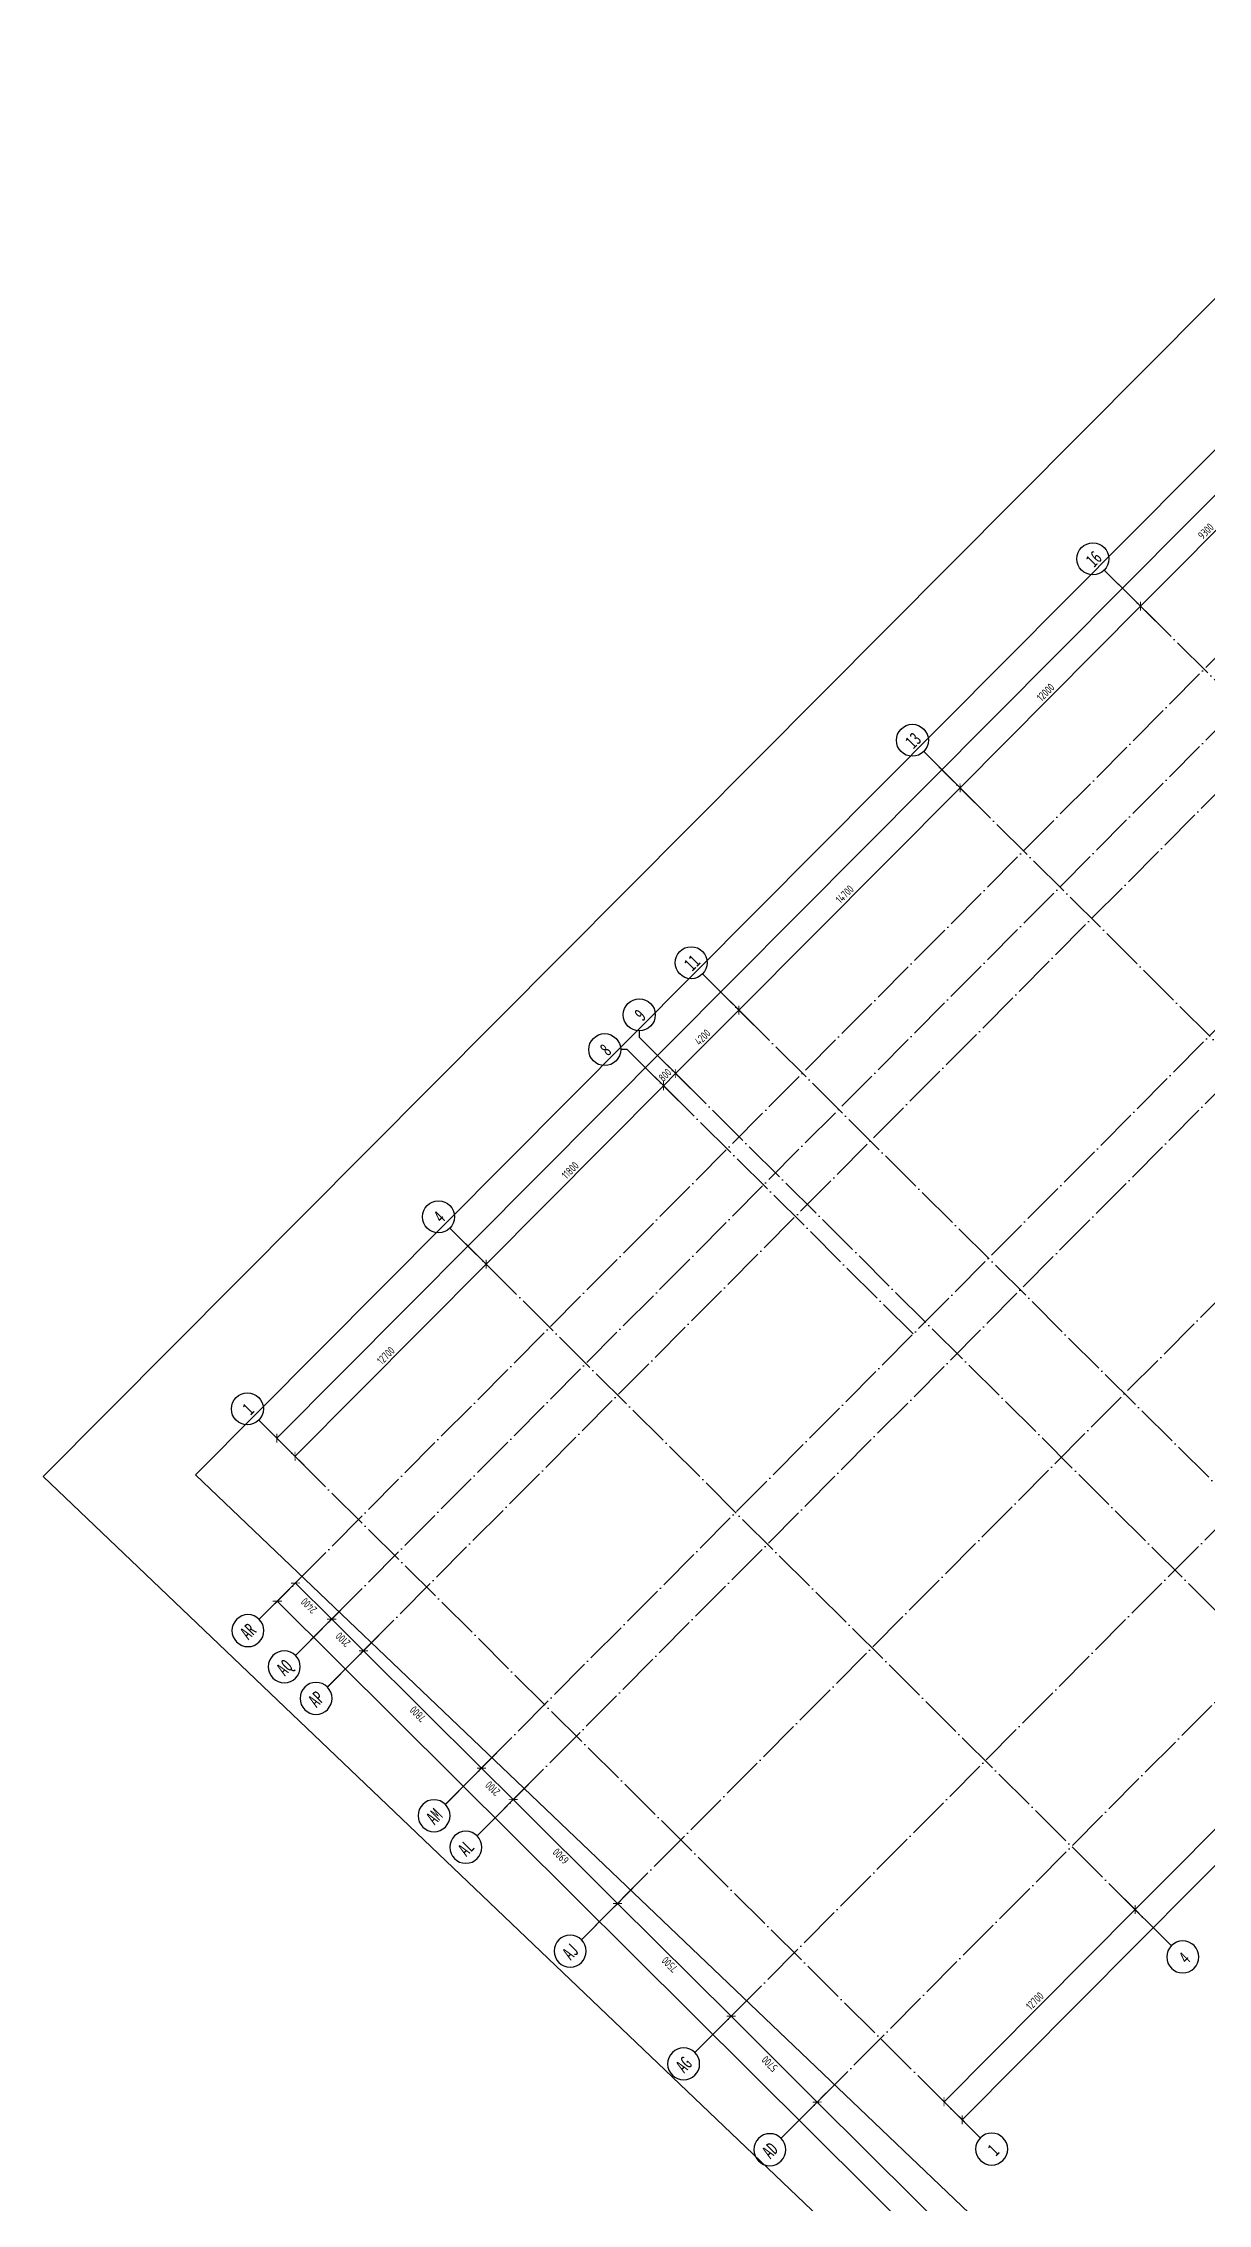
# Model space of a CAD drawing. Extents: x 517634312 to 520012312, y 3499191844 to 3500891844.
# Drawn here: x 518704356 to 518758939, y 3499883381 to 3499984656 of the extents above; entities that cross this region are included whole.
import ezdxf
from ezdxf.enums import TextEntityAlignment as Align

# ---------------------------------------------------------------- set-up
doc = ezdxf.new("R2010")
doc.units = 0
doc.header["$LTSCALE"] = 1000
doc.header["$MEASUREMENT"] = 0
doc.header["$PDMODE"] = 1
doc.linetypes.add('CENTER', pattern=[2, 1.25, -0.25, 0.25, -0.25])
doc.linetypes.add('DOTE', pattern=[2.42, 2, -0.2, 0.02, -0.2])
doc.layers.get('0').update_dxf_attribs({"linetype": 'CONTINUOUS'})
doc.layers.get('DEFPOINTS').update_dxf_attribs({"color": 8, "linetype": 'CONTINUOUS'})
for name, color, linetype in [('AD-AXIS-CRCL', 3, 'CONTINUOUS'), ('AD-AXIS-DIMS', 3, 'CONTINUOUS'), ('AD-AXIS-NUMB', 255, 'CONTINUOUS'), ('XD-AXIS-AXIS', 1, 'CENTER')]:
    doc.layers.add(name, color=color, linetype=linetype)
doc.styles.add('TH-STYLE1', font='', dxfattribs={"width": 0.7})
doc.styles.add('TH-STYLE3', font='tssdeng', dxfattribs={"width": 0.7, "bigfont": 'tssdchn'})
doc.styles.get('TH-STYLE1').set_extended_font_data('STFangsong')
doc.dimstyles.new('TH-DIM150', dxfattribs={"dimscale": 150, "dimtxt": 2.5, "dimasz": 2, "dimexe": 1, "dimexo": 1, "dimgap": 0.8, "dimtad": 1, "dimdec": 0, "dimdsep": 46, "dimtxsty": 'TH-STYLE3', "dimblk1": 'ARCHTICK', "dimblk2": 'ARCHTICK', "dimsah": 1, "dimcen": -1, "dimclrd": 256, "dimclre": 256, "dimclrt": 256, "dimazin": 0, "dimtfac": 1, "dimtdec": 0, "dimtix": 1, "dimtmove": 2, "dimatfit": 0, "dimldrblk": 'ARCHTICK', "dimfxl": 0, "dimtolj": 1, "dimtzin": 0, "dimlwd": -1, "dimlwe": -1, "dimarcsym": 0})

# ---------------------------------------------------------------- blocks, each defined once
blk = doc.blocks.new('sggfdagfdagdaf')
at = {"layer": 'XD-AXIS-AXIS', "linetype": 'DOTE'}
for p, q in [((-1442552, -352224), (-1442552, -399924)), ((-1429852, -352224), (-1429852, -399924)), ((-1418052, -352224), (-1418052, -371124)), ((-1417252, -352224), (-1417252, -399924)), ((-1413052, -352224), (-1413052, -399924)), ((-1398352, -352224), (-1398352, -399924)), ((-1386352, -352224), (-1386352, -399924)), ((-1449152, -358824), (-1259402, -358824)), ((-1449152, -361224), (-1351552, -361224)), ((-1449152, -363324), (-1351552, -363324)), ((-1449152, -371124), (-1351552, -371124)), ((-1449152, -373224), (-1351552, -373224)), ((-1449152, -380124), (-1351552, -380124)), ((-1449152, -387624), (-1386352, -387624)), ((-1449152, -393324), (-1351552, -393324))]:
    blk.add_line(p, q, dxfattribs=at)
blk = doc.blocks.new('_ArchTick')
at = {"color": 0, "linetype": 'ByBlock', "const_width": 0.15}
blk.add_lwpolyline([(-0.5, -0.5), (0.5, 0.5)], dxfattribs=at)
blk = doc.blocks.new('*D628')
at = {"layer": 'AD-AXIS-DIMS', "transparency": 16777216}
for p, q in [((518762347, 3499964861), (518755789, 3499958267)), ((518762772, 3499964438), (518762240, 3499964967)), ((518756214, 3499957844), (518755682, 3499958373))]:
    blk.add_line(p, q, dxfattribs=at)
at = {"layer": 'DEFPOINTS', "color": 0, "transparency": 16777216}
for p in [(518763197, 3499964015), (518755789, 3499958267), (518756639, 3499957421)]:
    blk.add_point(p, dxfattribs=at)
at = {"layer": 'AD-AXIS-DIMS', "transparency": 16777216, "xscale": 300, "yscale": 300, "zscale": 300}
for p, rotation in [((518762347, 3499964861), 45.15729225934245), ((518755789, 3499958267), 225.1572922593424)]:
    blk.add_blockref('_ArchTick', p, dxfattribs=dict(at, rotation=rotation))
at = {"layer": 'AD-AXIS-DIMS', "transparency": 16777216, "insert": (518758850, 3499961781), "char_height": 375, "attachment_point": 5, "rotation": 45.15729, "style": 'TH-STYLE3'}
blk.add_mtext('\\A1;9300', dxfattribs=at)
blk = doc.blocks.new('*D629')
at = {"layer": 'AD-AXIS-DIMS', "transparency": 16777216}
for p, q in [((518755789, 3499958267), (518747327, 3499949759)), ((518756214, 3499957844), (518755682, 3499958373)), ((518747752, 3499949336), (518747220, 3499949865))]:
    blk.add_line(p, q, dxfattribs=at)
at = {"layer": 'DEFPOINTS', "color": 0, "transparency": 16777216}
for p in [(518756639, 3499957421), (518747327, 3499949759), (518748177, 3499948913)]:
    blk.add_point(p, dxfattribs=at)
at = {"layer": 'AD-AXIS-DIMS', "transparency": 16777216, "xscale": 300, "yscale": 300, "zscale": 300}
for p, rotation in [((518755789, 3499958267), 45.15729225934245), ((518747327, 3499949759), 225.1572922593424)]:
    blk.add_blockref('_ArchTick', p, dxfattribs=dict(at, rotation=rotation))
at = {"layer": 'AD-AXIS-DIMS', "transparency": 16777216, "insert": (518751340, 3499954230), "char_height": 375, "attachment_point": 5, "rotation": 45.15729, "style": 'TH-STYLE3'}
blk.add_mtext('\\A1;12000', dxfattribs=at)
blk = doc.blocks.new('*D630')
at = {"layer": 'AD-AXIS-DIMS', "transparency": 16777216}
for p, q in [((518747327, 3499949759), (518736961, 3499939336)), ((518747752, 3499949336), (518747220, 3499949865)), ((518737386, 3499938913), (518736854, 3499939442))]:
    blk.add_line(p, q, dxfattribs=at)
at = {"layer": 'DEFPOINTS', "color": 0, "transparency": 16777216}
for p in [(518748177, 3499948913), (518736961, 3499939336), (518737812, 3499938490)]:
    blk.add_point(p, dxfattribs=at)
at = {"layer": 'AD-AXIS-DIMS', "transparency": 16777216, "xscale": 300, "yscale": 300, "zscale": 300}
for p, rotation in [((518747327, 3499949759), 45.15729225934245), ((518736961, 3499939336), 225.1572922593424)]:
    blk.add_blockref('_ArchTick', p, dxfattribs=dict(at, rotation=rotation))
at = {"layer": 'AD-AXIS-DIMS', "transparency": 16777216, "insert": (518741926, 3499944764), "char_height": 375, "attachment_point": 5, "rotation": 45.15729, "style": 'TH-STYLE3'}
blk.add_mtext('\\A1;14700', dxfattribs=at)
blk = doc.blocks.new('*D631')
at = {"layer": 'AD-AXIS-DIMS', "transparency": 16777216}
for p, q in [((518737386, 3499938913), (518736854, 3499939442)), ((518736961, 3499939336), (518733999, 3499936358)), ((518734424, 3499935935), (518733893, 3499936464))]:
    blk.add_line(p, q, dxfattribs=at)
at = {"layer": 'DEFPOINTS', "color": 0, "transparency": 16777216}
for p in [(518737812, 3499938490), (518733999, 3499936358), (518734850, 3499935512)]:
    blk.add_point(p, dxfattribs=at)
at = {"layer": 'AD-AXIS-DIMS', "transparency": 16777216, "xscale": 300, "yscale": 300, "zscale": 300}
for p, rotation in [((518736961, 3499939336), 45.15729225934245), ((518733999, 3499936358), 225.1572922593424)]:
    blk.add_blockref('_ArchTick', p, dxfattribs=dict(at, rotation=rotation))
at = {"layer": 'AD-AXIS-DIMS', "transparency": 16777216, "insert": (518735262, 3499938064), "char_height": 375, "attachment_point": 5, "rotation": 45.15729, "style": 'TH-STYLE3'}
blk.add_mtext('\\A1;4200', dxfattribs=at)
blk = doc.blocks.new('*D632')
at = {"layer": 'AD-AXIS-DIMS', "transparency": 16777216}
for p, q in [((518733435, 3499935791), (518733999, 3499936358)), ((518734424, 3499935935), (518733893, 3499936464)), ((518733860, 3499935367), (518733329, 3499935896))]:
    blk.add_line(p, q, dxfattribs=at)
at = {"layer": 'DEFPOINTS', "color": 0, "transparency": 16777216}
for p in [(518733999, 3499936358), (518734850, 3499935512), (518734286, 3499934944)]:
    blk.add_point(p, dxfattribs=at)
at = {"layer": 'AD-AXIS-DIMS', "transparency": 16777216, "xscale": 300, "yscale": 300, "zscale": 300}
for p, rotation in [((518733999, 3499936358), 45.15729225934245), ((518733435, 3499935791), 225.1572922593424)]:
    blk.add_blockref('_ArchTick', p, dxfattribs=dict(at, rotation=rotation))
at = {"layer": 'AD-AXIS-DIMS', "transparency": 16777216, "insert": (518733499, 3499936291), "char_height": 375, "attachment_point": 5, "rotation": 45.15729, "style": 'TH-STYLE3'}
blk.add_mtext('\\A1;800', dxfattribs=at)
blk = doc.blocks.new('*D633')
at = {"layer": 'AD-AXIS-DIMS', "transparency": 16777216}
for p, q in [((518733435, 3499935791), (518725114, 3499927424)), ((518733860, 3499935367), (518733329, 3499935896)), ((518725539, 3499927001), (518725008, 3499927530))]:
    blk.add_line(p, q, dxfattribs=at)
at = {"layer": 'DEFPOINTS', "color": 0, "transparency": 16777216}
for p in [(518734286, 3499934944), (518725114, 3499927424), (518725965, 3499926578)]:
    blk.add_point(p, dxfattribs=at)
at = {"layer": 'AD-AXIS-DIMS', "transparency": 16777216, "xscale": 300, "yscale": 300, "zscale": 300}
for p, rotation in [((518733435, 3499935791), 45.15729225934245), ((518725114, 3499927424), 225.1572922593424)]:
    blk.add_blockref('_ArchTick', p, dxfattribs=dict(at, rotation=rotation))
at = {"layer": 'AD-AXIS-DIMS', "transparency": 16777216, "insert": (518729056, 3499931824), "char_height": 375, "attachment_point": 5, "rotation": 45.15729, "style": 'TH-STYLE3'}
blk.add_mtext('\\A1;11800', dxfattribs=at)
blk = doc.blocks.new('*D634')
at = {"layer": 'AD-AXIS-DIMS', "transparency": 16777216}
for p, q in [((518725114, 3499927424), (518716158, 3499918419)), ((518725539, 3499927001), (518725008, 3499927530)), ((518716584, 3499917996), (518716052, 3499918525))]:
    blk.add_line(p, q, dxfattribs=at)
at = {"layer": 'DEFPOINTS', "color": 0, "transparency": 16777216}
for p in [(518725965, 3499926578), (518716158, 3499918419), (518717009, 3499917573)]:
    blk.add_point(p, dxfattribs=at)
at = {"layer": 'AD-AXIS-DIMS', "transparency": 16777216, "xscale": 300, "yscale": 300, "zscale": 300}
for p, rotation in [((518725114, 3499927424), 45.15729225934245), ((518716158, 3499918419), 225.1572922593424)]:
    blk.add_blockref('_ArchTick', p, dxfattribs=dict(at, rotation=rotation))
at = {"layer": 'AD-AXIS-DIMS', "transparency": 16777216, "insert": (518720418, 3499923138), "char_height": 375, "attachment_point": 5, "rotation": 45.15729, "style": 'TH-STYLE3'}
blk.add_mtext('\\A1;12700', dxfattribs=at)
blk = doc.blocks.new('*D635')
at = {"layer": 'AD-AXIS-DIMS', "transparency": 16777216}
for p, q in [((518839804, 3500044447), (518715308, 3499919265)), ((518840230, 3500044024), (518839698, 3500044553)), ((518715733, 3499918842), (518715201, 3499919371))]:
    blk.add_line(p, q, dxfattribs=at)
at = {"layer": 'DEFPOINTS', "color": 0, "transparency": 16777216}
for p in [(518840655, 3500043601), (518715308, 3499919265), (518716158, 3499918419)]:
    blk.add_point(p, dxfattribs=at)
at = {"layer": 'AD-AXIS-DIMS', "transparency": 16777216, "xscale": 300, "yscale": 300, "zscale": 300}
for p, rotation in [((518839804, 3500044447), 45.15729225934245), ((518715308, 3499919265), 225.1572922593424)]:
    blk.add_blockref('_ArchTick', p, dxfattribs=dict(at, rotation=rotation))
at = {"layer": 'AD-AXIS-DIMS', "transparency": 16777216, "insert": (518777338, 3499982073), "char_height": 375, "attachment_point": 5, "rotation": 45.15729, "style": 'TH-STYLE3'}
blk.add_mtext('\\A1;176550', dxfattribs=at)
blk = doc.blocks.new('_A-axiso')
blk.add_circle((0, 0), 0.5)
at = {"layer": 'AD-AXIS-NUMB', "style": 'TH-STYLE1', "width": 0.7}
blk.add_attdef('A', text='', height=0.56, dxfattribs=at).set_placement((-0.25, -0.28), (0.25, -0.28), align=Align.FIT)
blk = doc.blocks.new('*D636')
at = {"layer": 'AD-AXIS-DIMS', "transparency": 16777216}
for p, q in [((518716598, 3499912905), (518716069, 3499912373)), ((518716175, 3499912479), (518717876, 3499910787)), ((518718300, 3499911212), (518717771, 3499910681))]:
    blk.add_line(p, q, dxfattribs=at)
at = {"layer": 'DEFPOINTS', "color": 0, "transparency": 16777216}
for p in [(518717021, 3499913330), (518718723, 3499911638), (518717876, 3499910787)]:
    blk.add_point(p, dxfattribs=at)
at = {"layer": 'AD-AXIS-DIMS', "transparency": 16777216, "xscale": 300, "yscale": 300, "zscale": 300}
for p, rotation in [((518716175, 3499912479), 135.1572922593425), ((518717876, 3499910787), 315.1572922593425)]:
    blk.add_blockref('_ArchTick', p, dxfattribs=dict(at, rotation=rotation))
at = {"layer": 'AD-AXIS-DIMS', "transparency": 16777216, "insert": (518716809, 3499911415), "char_height": 375, "attachment_point": 5, "rotation": 135.15729, "style": 'TH-STYLE3'}
blk.add_mtext('\\A1;2400', dxfattribs=at)
blk = doc.blocks.new('*D637')
at = {"layer": 'AD-AXIS-DIMS', "transparency": 16777216}
for p, q in [((518718300, 3499911212), (518717771, 3499910681)), ((518717876, 3499910787), (518719365, 3499909306)), ((518719789, 3499909731), (518719260, 3499909200))]:
    blk.add_line(p, q, dxfattribs=at)
at = {"layer": 'DEFPOINTS', "color": 0, "transparency": 16777216}
for p in [(518718723, 3499911638), (518720212, 3499910157), (518719365, 3499909306)]:
    blk.add_point(p, dxfattribs=at)
at = {"layer": 'AD-AXIS-DIMS', "transparency": 16777216, "xscale": 300, "yscale": 300, "zscale": 300}
for p, rotation in [((518717876, 3499910787), 135.1572922593425), ((518719365, 3499909306), 315.1572922593425)]:
    blk.add_blockref('_ArchTick', p, dxfattribs=dict(at, rotation=rotation))
at = {"layer": 'AD-AXIS-DIMS', "transparency": 16777216, "insert": (518718404, 3499909828), "char_height": 375, "attachment_point": 5, "rotation": 135.15729, "style": 'TH-STYLE3'}
blk.add_mtext('\\A1;2100', dxfattribs=at)
blk = doc.blocks.new('*D638')
at = {"layer": 'AD-AXIS-DIMS', "transparency": 16777216}
for p, q in [((518719789, 3499909731), (518719260, 3499909200)), ((518719365, 3499909306), (518724896, 3499903806)), ((518725319, 3499904231), (518724790, 3499903699))]:
    blk.add_line(p, q, dxfattribs=at)
at = {"layer": 'DEFPOINTS', "color": 0, "transparency": 16777216}
for p in [(518720212, 3499910157), (518725742, 3499904657), (518724896, 3499903806)]:
    blk.add_point(p, dxfattribs=at)
at = {"layer": 'AD-AXIS-DIMS', "transparency": 16777216, "xscale": 300, "yscale": 300, "zscale": 300}
for p, rotation in [((518719365, 3499909306), 135.1572922593425), ((518724896, 3499903806), 315.1572922593425)]:
    blk.add_blockref('_ArchTick', p, dxfattribs=dict(at, rotation=rotation))
at = {"layer": 'AD-AXIS-DIMS', "transparency": 16777216, "insert": (518721914, 3499906338), "char_height": 375, "attachment_point": 5, "rotation": 135.15729, "style": 'TH-STYLE3'}
blk.add_mtext('\\A1;7800', dxfattribs=at)
blk = doc.blocks.new('*D639')
at = {"layer": 'AD-AXIS-DIMS', "transparency": 16777216}
for p, q in [((518725319, 3499904231), (518724790, 3499903699)), ((518724896, 3499903806), (518726385, 3499902325)), ((518726808, 3499902750), (518726279, 3499902219))]:
    blk.add_line(p, q, dxfattribs=at)
at = {"layer": 'DEFPOINTS', "color": 0, "transparency": 16777216}
for p in [(518725742, 3499904657), (518727231, 3499903176), (518726385, 3499902325)]:
    blk.add_point(p, dxfattribs=at)
at = {"layer": 'AD-AXIS-DIMS', "transparency": 16777216, "xscale": 300, "yscale": 300, "zscale": 300}
for p, rotation in [((518724896, 3499903806), 135.1572922593425), ((518726385, 3499902325), 315.1572922593425)]:
    blk.add_blockref('_ArchTick', p, dxfattribs=dict(at, rotation=rotation))
at = {"layer": 'AD-AXIS-DIMS', "transparency": 16777216, "insert": (518725424, 3499902847), "char_height": 375, "attachment_point": 5, "rotation": 135.15729, "style": 'TH-STYLE3'}
blk.add_mtext('\\A1;2100', dxfattribs=at)
blk = doc.blocks.new('*D640')
at = {"layer": 'AD-AXIS-DIMS', "transparency": 16777216}
for p, q in [((518726808, 3499902750), (518726279, 3499902219)), ((518726385, 3499902325), (518731277, 3499897459)), ((518731701, 3499897885), (518731172, 3499897353))]:
    blk.add_line(p, q, dxfattribs=at)
at = {"layer": 'DEFPOINTS', "color": 0, "transparency": 16777216}
for p in [(518727231, 3499903176), (518732124, 3499898310), (518731277, 3499897459)]:
    blk.add_point(p, dxfattribs=at)
at = {"layer": 'AD-AXIS-DIMS', "transparency": 16777216, "xscale": 300, "yscale": 300, "zscale": 300}
for p, rotation in [((518726385, 3499902325), 135.1572922593425), ((518731277, 3499897459), 315.1572922593425)]:
    blk.add_blockref('_ArchTick', p, dxfattribs=dict(at, rotation=rotation))
at = {"layer": 'AD-AXIS-DIMS', "transparency": 16777216, "insert": (518728614, 3499899674), "char_height": 375, "attachment_point": 5, "rotation": 135.15729, "style": 'TH-STYLE3'}
blk.add_mtext('\\A1;6900', dxfattribs=at)
blk = doc.blocks.new('*D641')
at = {"layer": 'AD-AXIS-DIMS', "transparency": 16777216}
for p, q in [((518731701, 3499897885), (518731172, 3499897353)), ((518731277, 3499897459), (518736595, 3499892171)), ((518737018, 3499892596), (518736489, 3499892064))]:
    blk.add_line(p, q, dxfattribs=at)
at = {"layer": 'DEFPOINTS', "color": 0, "transparency": 16777216}
for p in [(518732124, 3499898310), (518737441, 3499893021), (518736595, 3499892171)]:
    blk.add_point(p, dxfattribs=at)
at = {"layer": 'AD-AXIS-DIMS', "transparency": 16777216, "xscale": 300, "yscale": 300, "zscale": 300}
for p, rotation in [((518731277, 3499897459), 135.1572922593425), ((518736595, 3499892171), 315.1572922593425)]:
    blk.add_blockref('_ArchTick', p, dxfattribs=dict(at, rotation=rotation))
at = {"layer": 'AD-AXIS-DIMS', "transparency": 16777216, "insert": (518733719, 3499894597), "char_height": 375, "attachment_point": 5, "rotation": 135.15729, "style": 'TH-STYLE3'}
blk.add_mtext('\\A1;7500', dxfattribs=at)
blk = doc.blocks.new('*D642')
at = {"layer": 'AD-AXIS-DIMS', "transparency": 16777216}
for p, q in [((518737018, 3499892596), (518736489, 3499892064)), ((518736595, 3499892171), (518740637, 3499888151)), ((518741060, 3499888577), (518740531, 3499888045))]:
    blk.add_line(p, q, dxfattribs=at)
at = {"layer": 'DEFPOINTS', "color": 0, "transparency": 16777216}
for p in [(518737441, 3499893021), (518741483, 3499889002), (518740637, 3499888151)]:
    blk.add_point(p, dxfattribs=at)
at = {"layer": 'AD-AXIS-DIMS', "transparency": 16777216, "xscale": 300, "yscale": 300, "zscale": 300}
for p, rotation in [((518736595, 3499892171), 135.1572922593425), ((518740637, 3499888151), 315.1572922593425)]:
    blk.add_blockref('_ArchTick', p, dxfattribs=dict(at, rotation=rotation))
at = {"layer": 'AD-AXIS-DIMS', "transparency": 16777216, "insert": (518738399, 3499889943), "char_height": 375, "attachment_point": 5, "rotation": 135.15729, "style": 'TH-STYLE3'}
blk.add_mtext('\\A1;5700', dxfattribs=at)
blk = doc.blocks.new('*D643')
at = {"layer": 'AD-AXIS-DIMS', "transparency": 16777216}
for p, q in [((518741060, 3499888577), (518740531, 3499888045)), ((518740637, 3499888151), (518770133, 3499858816)), ((518770556, 3499859242), (518770027, 3499858710))]:
    blk.add_line(p, q, dxfattribs=at)
at = {"layer": 'DEFPOINTS', "color": 0, "transparency": 16777216}
for p in [(518741483, 3499889002), (518770979, 3499859667), (518770133, 3499858816)]:
    blk.add_point(p, dxfattribs=at)
at = {"layer": 'AD-AXIS-DIMS', "transparency": 16777216, "xscale": 300, "yscale": 300, "zscale": 300}
for p, rotation in [((518740637, 3499888151), 135.1572922593425), ((518770133, 3499858816), 315.1572922593425)]:
    blk.add_blockref('_ArchTick', p, dxfattribs=dict(at, rotation=rotation))
at = {"layer": 'AD-AXIS-DIMS', "transparency": 16777216, "insert": (518755168, 3499873266), "char_height": 375, "attachment_point": 5, "rotation": 135.15729, "style": 'TH-STYLE3'}
blk.add_mtext('\\A1;41600', dxfattribs=at)
blk = doc.blocks.new('*D655')
at = {"layer": 'AD-AXIS-DIMS', "transparency": 16777216}
for p, q in [((518715752, 3499912054), (518715223, 3499911522)), ((518715329, 3499911628), (518835299, 3499792315)), ((518835722, 3499792740), (518835193, 3499792208))]:
    blk.add_line(p, q, dxfattribs=at)
at = {"layer": 'DEFPOINTS', "color": 0, "transparency": 16777216}
for p in [(518716175, 3499912479), (518836145, 3499793166), (518835299, 3499792315)]:
    blk.add_point(p, dxfattribs=at)
at = {"layer": 'AD-AXIS-DIMS', "transparency": 16777216, "xscale": 300, "yscale": 300, "zscale": 300}
for p, rotation in [((518715329, 3499911628), 135.1572922593425), ((518835299, 3499792315), 315.1572922593425)]:
    blk.add_blockref('_ArchTick', p, dxfattribs=dict(at, rotation=rotation))
at = {"layer": 'AD-AXIS-DIMS', "transparency": 16777216, "insert": (518775132, 3499851718), "char_height": 375, "attachment_point": 5, "rotation": 135.15729, "style": 'TH-STYLE3'}
blk.add_mtext('\\A1;169200', dxfattribs=at)
blk = doc.blocks.new('*D556')
at = {"layer": 'AD-AXIS-DIMS', "transparency": 16777216}
for p, q in [((518746576, 3499888167), (518755532, 3499897172)), ((518755107, 3499897595), (518755638, 3499897067)), ((518746151, 3499888591), (518746683, 3499888062))]:
    blk.add_line(p, q, dxfattribs=at)
at = {"layer": 'DEFPOINTS', "color": 0, "transparency": 16777216}
for p in [(518754681, 3499898019), (518755532, 3499897172), (518745726, 3499889014)]:
    blk.add_point(p, dxfattribs=at)
at = {"layer": 'AD-AXIS-DIMS', "transparency": 16777216, "xscale": 300, "yscale": 300, "zscale": 300}
for p, rotation in [((518755532, 3499897172), 45.15729225934245), ((518746576, 3499888167), 225.1572922593424)]:
    blk.add_blockref('_ArchTick', p, dxfattribs=dict(at, rotation=rotation))
at = {"layer": 'AD-AXIS-DIMS', "transparency": 16777216, "insert": (518750836, 3499892887), "char_height": 375, "attachment_point": 5, "rotation": 45.15729, "style": 'TH-STYLE3'}
blk.add_mtext('\\A1;12700', dxfattribs=at)
blk = doc.blocks.new('*D557')
at = {"layer": 'AD-AXIS-DIMS', "transparency": 16777216}
for p, q in [((518755532, 3499897172), (518764417, 3499906106)), ((518763992, 3499906529), (518764523, 3499906001)), ((518755107, 3499897595), (518755638, 3499897067))]:
    blk.add_line(p, q, dxfattribs=at)
at = {"layer": 'DEFPOINTS', "color": 0, "transparency": 16777216}
for p in [(518763566, 3499906952), (518764417, 3499906106), (518754681, 3499898019)]:
    blk.add_point(p, dxfattribs=at)
at = {"layer": 'AD-AXIS-DIMS', "transparency": 16777216, "xscale": 300, "yscale": 300, "zscale": 300}
for p, rotation in [((518764417, 3499906106), 45.15729225934245), ((518755532, 3499897172), 225.1572922593424)]:
    blk.add_blockref('_ArchTick', p, dxfattribs=dict(at, rotation=rotation))
at = {"layer": 'AD-AXIS-DIMS', "transparency": 16777216, "insert": (518759757, 3499901856), "char_height": 375, "attachment_point": 5, "rotation": 45.15729, "style": 'TH-STYLE3'}
blk.add_mtext('\\A1;12600', dxfattribs=at)
blk = doc.blocks.new('*D576')
at = {"layer": 'AD-AXIS-DIMS', "transparency": 16777216}
for p, q in [((518747427, 3499887321), (518809482, 3499949717)), ((518809056, 3499950140), (518809588, 3499949611)), ((518747002, 3499887744), (518747534, 3499887215))]:
    blk.add_line(p, q, dxfattribs=at)
at = {"layer": 'DEFPOINTS', "color": 0, "transparency": 16777216}
for p in [(518808631, 3499950563), (518809482, 3499949717), (518746576, 3499888167)]:
    blk.add_point(p, dxfattribs=at)
at = {"layer": 'AD-AXIS-DIMS', "transparency": 16777216, "xscale": 300, "yscale": 300, "zscale": 300}
for p, rotation in [((518809482, 3499949717), 45.15729225934245), ((518747427, 3499887321), 225.1572922593424)]:
    blk.add_blockref('_ArchTick', p, dxfattribs=dict(at, rotation=rotation))
at = {"layer": 'AD-AXIS-DIMS', "transparency": 16777216, "insert": (518778236, 3499918736), "char_height": 375, "attachment_point": 5, "rotation": 45.15729, "style": 'TH-STYLE3'}
blk.add_mtext('\\A1;88000', dxfattribs=at)
blk = doc.blocks.new('XINDEHAHAHDDAADD')
at = {"layer": 'DEFPOINTS'}
blk.add_lwpolyline([(-140.02, 6.29), (-130.02, -3.5), (-91.96, -3.5), (-51.85, 0), (38.77, 0), (48.77, 10.27), (47.23, 67.2), (49.15, 107.26), (47.27, 176.73), (37.28, 186.46), (-143.72, 186.46)], close=True, dxfattribs=at)
at = {"layer": 'DEFPOINTS', "color": 5}
blk.add_lwpolyline([(-135.06, 8.44), (-127.98, 1.5), (-92.18, 1.5), (-52.06, 5), (36.66, 5), (43.72, 12.25), (42.23, 67.25), (44.15, 107.32), (42.33, 174.57), (35.24, 181.46), (-138.62, 181.46)], close=True, dxfattribs=at)

msp = doc.modelspace()

# ---------------------------------------------------------------- linework, layer by layer
at = {"layer": 'AD-AXIS-CRCL'}
for points in [[(518754086.9, 3499959959.7), (518756639.5, 3499957421.1)], [(518745624.9, 3499951451.1), (518748177.5, 3499948912.5)], [(518735259, 3499941028.2), (518737811.6, 3499938489.6)], [(518732297.4, 3499938050.2), (518732296.5, 3499938360.8)], [(518731733.2, 3499937482.9), (518731422.6, 3499937482.1)], [(518731733.2, 3499937482.9), (518734285.8, 3499934944.4)], [(518732297.4, 3499938050.2), (518734849.9, 3499935511.6)], [(518723412.3, 3499929116.2), (518725964.9, 3499926577.6)], [(518714456.7, 3499920111.3), (518717009.3, 3499917572.7)], [(518717020.9, 3499913330.1), (518714482.4, 3499910777.6)], [(518718722.7, 3499911637.7), (518716184.1, 3499909085.2)], [(518720211.6, 3499910156.9), (518717673.1, 3499907604.3)], [(518725742.2, 3499904656.6), (518723203.6, 3499902104.1)], [(518727231.2, 3499903175.8), (518724692.6, 3499900623.2)], [(518732123.6, 3499898310.2), (518729585, 3499895757.6)], [(518757233.8, 3499895479.9), (518754681.2, 3499898018.5)], [(518737441.5, 3499893021.4), (518734902.9, 3499890468.9)], [(518741483, 3499889002), (518738944.4, 3499886449.4)], [(518748278.2, 3499886475.1), (518745725.6, 3499889013.6)]]:
    msp.add_lwpolyline(points, dxfattribs=at)

# ---------------------------------------------------------------- block references
at = {"color": 2, "rotation": 45.15729226668541}
msp.add_blockref('sggfdagfdagdaf', (519481947.8, 3501191321.3), dxfattribs=at)
at = {"layer": 'AD-AXIS-CRCL'}
ref = msp.add_blockref('_A-axiso', (518753555.1, 3499960488.6), dxfattribs=dict(at, xscale=1500, yscale=1500, rotation=45.15729225934248))
ref.add_attrib('A', '16', dxfattribs={"layer": 'AD-AXIS-NUMB', "height": 625, "rotation": 45.157295, "style": 'TH-STYLE1', "width": 0.7}).set_placement((518753946.3, 3499960132.7), align=Align.BOTTOM_CENTER)
ref = msp.add_blockref('_A-axiso', (518745093.2, 3499951980), dxfattribs=dict(at, xscale=1500, yscale=1500, rotation=45.15729225934248))
ref.add_attrib('A', '13', dxfattribs={"layer": 'AD-AXIS-NUMB', "height": 625, "rotation": 45.157295, "style": 'TH-STYLE1', "width": 0.7}).set_placement((518745484.3, 3499951624.2), align=Align.BOTTOM_CENTER)
ref = msp.add_blockref('_A-axiso', (518734727.3, 3499941557), dxfattribs=dict(at, xscale=1500, yscale=1500, rotation=45.15729225934248))
ref.add_attrib('A', '11', dxfattribs={"layer": 'AD-AXIS-NUMB', "height": 625, "rotation": 45.157295, "style": 'TH-STYLE1', "width": 0.7}).set_placement((518735118.4, 3499941201.2), align=Align.BOTTOM_CENTER)
ref = msp.add_blockref('_A-axiso', (518732294.4, 3499939110.8), dxfattribs=dict(at, xscale=1500, yscale=1500, rotation=45.15729225934248))
ref.add_attrib('A', '9', dxfattribs={"layer": 'AD-AXIS-NUMB', "height": 625, "rotation": 45.157295, "style": 'TH-STYLE1', "width": 0.7}).set_placement((518732685.6, 3499938755), align=Align.BOTTOM_CENTER)
ref = msp.add_blockref('_A-axiso', (518730672.6, 3499937480), dxfattribs=dict(at, xscale=1500, yscale=1500, rotation=45.15729225934248))
ref.add_attrib('A', '8', dxfattribs={"layer": 'AD-AXIS-NUMB', "height": 625, "rotation": 45.157295, "style": 'TH-STYLE1', "width": 0.7}).set_placement((518731063.7, 3499937124.2), align=Align.BOTTOM_CENTER)
ref = msp.add_blockref('_A-axiso', (518722880.5, 3499929645.1), dxfattribs=dict(at, xscale=1500, yscale=1500, rotation=45.15729225934248))
ref.add_attrib('A', '4', dxfattribs={"layer": 'AD-AXIS-NUMB', "height": 625, "rotation": 45.157295, "style": 'TH-STYLE1', "width": 0.7}).set_placement((518723271.7, 3499929289.2), align=Align.BOTTOM_CENTER)
ref = msp.add_blockref('_A-axiso', (518713925, 3499920640.2), dxfattribs=dict(at, xscale=1500, yscale=1500, rotation=45.15729225934248))
ref.add_attrib('A', '1', dxfattribs={"layer": 'AD-AXIS-NUMB', "height": 625, "rotation": 45.157295, "style": 'TH-STYLE1', "width": 0.7}).set_placement((518714316.1, 3499920284.4), align=Align.BOTTOM_CENTER)
ref = msp.add_blockref('_A-axiso', (518713953.5, 3499910245.8), dxfattribs=dict(at, xscale=-1500, yscale=1500, rotation=45.15729225836559))
ref.add_attrib('A', 'AR', dxfattribs={"layer": 'AD-AXIS-NUMB', "height": 625, "rotation": 45.157293, "style": 'TH-STYLE1', "width": 0.7}).set_placement((518714315.2, 3499909860.3), align=Align.BOTTOM_CENTER)
ref = msp.add_blockref('_A-axiso', (518715655.2, 3499908553.4), dxfattribs=dict(at, xscale=-1500, yscale=1500, rotation=45.15729225836559))
ref.add_attrib('A', 'AQ', dxfattribs={"layer": 'AD-AXIS-NUMB', "height": 625, "rotation": 45.157293, "style": 'TH-STYLE1', "width": 0.7}).set_placement((518716016.9, 3499908167.9), align=Align.BOTTOM_CENTER)
ref = msp.add_blockref('_A-axiso', (518717144.2, 3499907072.5), dxfattribs=dict(at, xscale=-1500, yscale=1500, rotation=45.15729225836559))
ref.add_attrib('A', 'AP', dxfattribs={"layer": 'AD-AXIS-NUMB', "height": 625, "rotation": 45.157293, "style": 'TH-STYLE1', "width": 0.7}).set_placement((518717505.9, 3499906687.1), align=Align.BOTTOM_CENTER)
ref = msp.add_blockref('_A-axiso', (518722674.7, 3499901572.3), dxfattribs=dict(at, xscale=-1500, yscale=1500, rotation=45.15729225836559))
ref.add_attrib('A', 'AM', dxfattribs={"layer": 'AD-AXIS-NUMB', "height": 625, "rotation": 45.157293, "style": 'TH-STYLE1', "width": 0.7}).set_placement((518723036.5, 3499901186.8), align=Align.BOTTOM_CENTER)
ref = msp.add_blockref('_A-axiso', (518724163.7, 3499900091.4), dxfattribs=dict(at, xscale=-1500, yscale=1500, rotation=45.15729225836559))
ref.add_attrib('A', 'AL', dxfattribs={"layer": 'AD-AXIS-NUMB', "height": 625, "rotation": 45.157293, "style": 'TH-STYLE1', "width": 0.7}).set_placement((518724525.5, 3499899706), align=Align.BOTTOM_CENTER)
ref = msp.add_blockref('_A-axiso', (518729056.2, 3499895225.8), dxfattribs=dict(at, xscale=-1500, yscale=1500, rotation=45.15729225836559))
ref.add_attrib('A', 'AJ', dxfattribs={"layer": 'AD-AXIS-NUMB', "height": 625, "rotation": 45.157293, "style": 'TH-STYLE1', "width": 0.7}).set_placement((518729417.9, 3499894840.4), align=Align.BOTTOM_CENTER)
ref = msp.add_blockref('_A-axiso', (518757765.5, 3499894951.1), dxfattribs=dict(at, xscale=-1500, yscale=1500, rotation=225.1572922665211))
ref.add_attrib('A', '4', dxfattribs={"layer": 'AD-AXIS-NUMB', "height": 625, "rotation": 45.157293, "style": 'TH-STYLE1', "width": 0.7}).set_placement((518758197.9, 3499894554.3), align=Align.BOTTOM_CENTER)
ref = msp.add_blockref('_A-axiso', (518734374, 3499889937.1), dxfattribs=dict(at, xscale=-1500, yscale=1500, rotation=45.15729225836559))
ref.add_attrib('A', 'AG', dxfattribs={"layer": 'AD-AXIS-NUMB', "height": 625, "rotation": 45.157293, "style": 'TH-STYLE1', "width": 0.7}).set_placement((518734735.7, 3499889551.6), align=Align.BOTTOM_CENTER)
ref = msp.add_blockref('_A-axiso', (518738415.5, 3499885917.7), dxfattribs=dict(at, xscale=-1500, yscale=1500, rotation=45.15729225836559))
ref.add_attrib('A', 'AD', dxfattribs={"layer": 'AD-AXIS-NUMB', "height": 625, "rotation": 45.157293, "style": 'TH-STYLE1', "width": 0.7}).set_placement((518738777.3, 3499885532.2), align=Align.BOTTOM_CENTER)
ref = msp.add_blockref('_A-axiso', (518748810, 3499885946.2), dxfattribs=dict(at, xscale=-1500, yscale=1500, rotation=225.1572922665211))
ref.add_attrib('A', '1', dxfattribs={"layer": 'AD-AXIS-NUMB', "height": 625, "rotation": 45.157293, "style": 'TH-STYLE1', "width": 0.7}).set_placement((518749242.3, 3499885549.4), align=Align.BOTTOM_CENTER)
at = {"layer": 'DEFPOINTS', "xscale": 999.9999999999997, "yscale": 999.9999999999997, "zscale": 999.9999999999997, "rotation": 45.15729225934247}
msp.add_blockref('XINDEHAHAHDDAADD', (518937909.5, 3499887885.3), dxfattribs=at)

# ---------------------------------------------------------------- dimensions: what is measured, and where the dimension line sits
at = {"layer": 'AD-AXIS-DIMS'}
for base, p1, p2, angle, picture, middle in [((518715307.6, 3499919265.1), (518840655, 3500043600.9), (518716158.4, 3499918418.9), 45.157292, '*D635', (518777337.8, 3499982072.9)), ((518755788.6, 3499958267.3), (518763197.5, 3499964015.2), (518756639.5, 3499957421.1), 45.157292, '*D628', (518758849.6, 3499961781.2)), ((518747326.6, 3499949758.7), (518756639.5, 3499957421.1), (518748177.5, 3499948912.5), 45.157292, '*D629', (518751339.6, 3499954229.9)), ((518809481.7, 3499949717.2), (518746576.5, 3499888167.5), (518808630.8, 3499950563.4), 45.157292, '*D576', (518778236.5, 3499918736.1)), ((518736960.8, 3499939335.8), (518748177.5, 3499948912.5), (518737811.6, 3499938489.6), 45.157292, '*D630', (518741925.7, 3499944764.1)), ((518733999.1, 3499936357.8), (518737811.6, 3499938489.6), (518734849.9, 3499935511.6), 45.157292, '*D631', (518735261.9, 3499938063.6)), ((518733999.1, 3499936357.8), (518734285.8, 3499934944.4), (518734849.9, 3499935511.6), 45.157292, '*D632', (518733499, 3499936291)), ((518725114, 3499927423.8), (518734285.8, 3499934944.4), (518725964.9, 3499926577.6), 45.157292, '*D633', (518729056.4, 3499931824)), ((518716158.4, 3499918418.9), (518725964.9, 3499926577.6), (518717009.3, 3499917572.7), 45.157292, '*D634', (518720418.2, 3499923138.2)), ((518717876.5, 3499910786.9), (518717020.9, 3499913330.1), (518718722.7, 3499911637.7), 135.157292, '*D636', (518716808.8, 3499911415)), ((518719365.5, 3499909306), (518718722.7, 3499911637.7), (518720211.6, 3499910156.9), 135.157292, '*D637', (518718404.1, 3499909828.4)), ((518724896, 3499903805.8), (518720211.6, 3499910156.9), (518725742.2, 3499904656.6), 135.157292, '*D638', (518721913.9, 3499906337.9)), ((518764417.1, 3499906106.3), (518754681.2, 3499898018.5), (518763566.3, 3499906952.5), 45.157292, '*D557', (518759756.6, 3499901856.2)), ((518726385, 3499902324.9), (518725742.2, 3499904656.6), (518727231.2, 3499903175.8), 135.157292, '*D639', (518725423.7, 3499902847.3)), ((518731277.4, 3499897459.3), (518727231.2, 3499903175.8), (518732123.6, 3499898310.2), 135.157292, '*D640', (518728614.4, 3499899674.1)), ((518736595.3, 3499892170.6), (518732123.6, 3499898310.2), (518737441.5, 3499893021.4), 135.157292, '*D641', (518733719.5, 3499894596.9)), ((518755532.1, 3499897172.3), (518745725.6, 3499889013.6), (518754681.2, 3499898018.5), 45.157292, '*D556', (518750836.2, 3499892886.7)), ((518740636.8, 3499888151.1), (518737441.5, 3499893021.4), (518741483, 3499889002), 135.157292, '*D642', (518738399.2, 3499889942.8)), ((518770133.1, 3499858816.4), (518741483, 3499889002), (518770979.3, 3499859667.2), 135.157292, '*D643', (518755168.1, 3499873265.7))]:
    dim = msp.add_linear_dim(base=base, p1=p1, p2=p2, angle=angle, dimstyle='TH-DIM150', dxfattribs=at)
    dim.commit()
    dim.dimension.update_dxf_attribs({"geometry": picture, "text_midpoint": middle})
dim = msp.add_linear_dim(base=(518835299, 3499792314.8), p1=(518716174.7, 3499912479.3), p2=(518836145.2, 3499793165.7), angle=135.157292, dimstyle='TH-DIM150', dxfattribs=at)
dim.commit()
dim.dimension.update_dxf_attribs({"geometry": '*D655', "text_midpoint": (518775132.4, 3499851718.3), "dimtype": 160})

doc.saveas('drawing.dxf')
